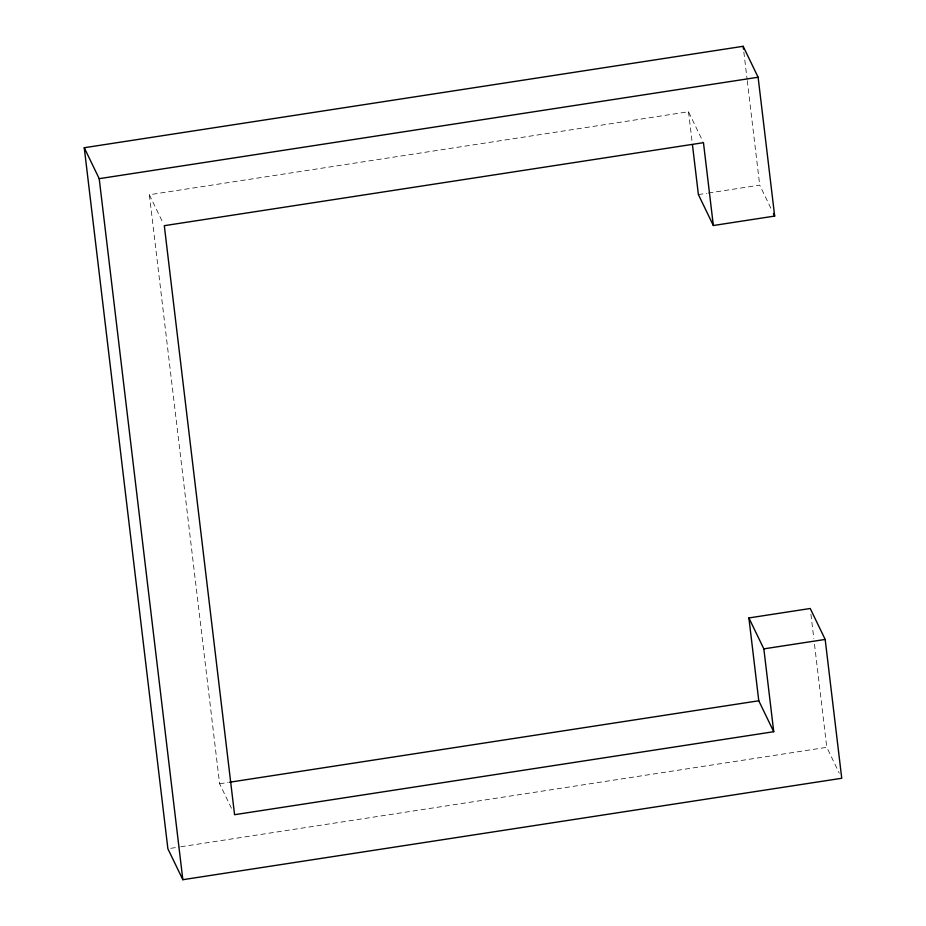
<?xml version="1.0" encoding="UTF-8"?>
<svg xmlns="http://www.w3.org/2000/svg" width="926" height="926" viewBox="0 0 926 926"><rect width="100%" height="100%" fill="white"/><g stroke="black" fill="none" stroke-linecap="round" stroke-linejoin="round"><path stroke-width="0.69" stroke-dasharray="4.63 3.47" d="M231.454 808.259L219.612 783.766L149.352 194.738L688.504 111.745L702.846 141.389M698.389 194.576L706.943 193.256M708.378 193.036L759.714 185.131L772.18 210.92M219.612 783.766L228.178 782.458M170.743 848.32L179.32 847.001M180.755 846.781L826.791 747.328L839.245 773.117M149.352 194.738L163.057 223.097M743.844 52.03L747.085 79.219M747.259 80.655L759.714 185.131M810.91 614.227L813.815 638.558M814.498 644.276L826.791 747.328M688.504 111.745L692.081 141.736"/><path stroke-width="1.39" d="M713.344 225.516L703.459 142.673L164.307 225.678L234.567 814.706L773.731 731.714L758.776 700.774L748.891 617.943L810.227 608.498L825.182 639.438L841.746 778.268L182.839 879.7L167.884 848.76L84.254 147.732L743.161 46.3L758.116 77.24L774.668 216.071L713.344 225.516L698.389 194.576L692.428 144.595M84.254 147.732L99.209 178.672L758.116 77.24M748.891 617.943L763.846 648.871L825.182 639.438M229.602 782.238L758.776 700.774M773.43 213.489L774.668 216.071M743.161 46.3L743.497 49.159M763.846 648.871L773.731 731.714M99.209 178.672L182.839 879.7"/></g></svg>
